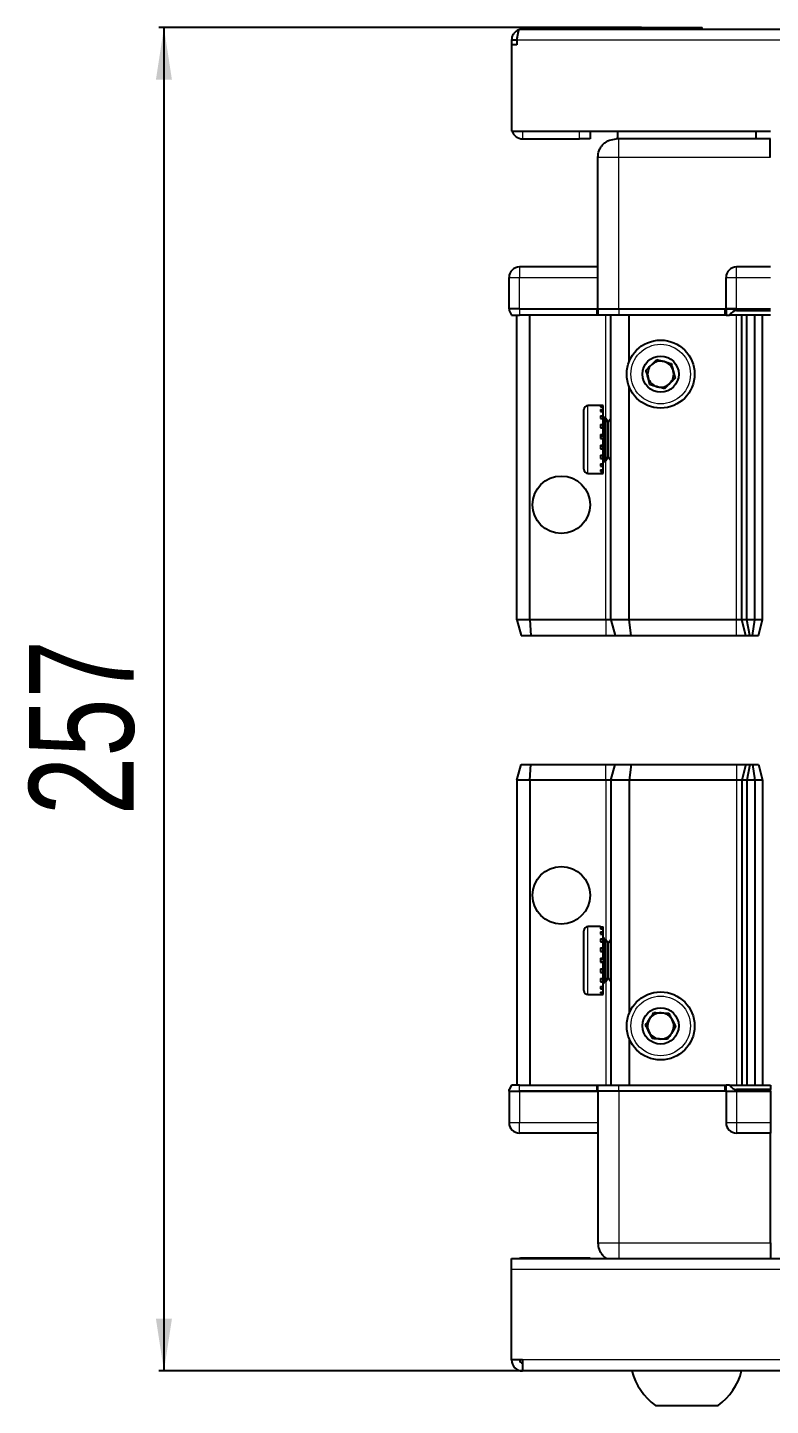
# Model space of a CAD drawing. Header units: millimetres. Extents: x 1770 to 3291, y 230 to 2078.
# Drawn here: x 1858.3 to 2000.4, y 230.1 to 493.7 of the extents above; entities that cross this region are included whole.
import ezdxf

# ---------------------------------------------------------------- set-up
doc = ezdxf.new("R2010")
doc.units = ezdxf.units.MM
doc.layers.add('FORMAT', color=7, linetype='Continuous')
doc.styles.add('SLDTEXTSTYLE0', font='TXT', dxfattribs={"width": 0.75})
doc.dimstyles.new('SLDDIMSTYLE0', dxfattribs={"dimtxt": 20, "dimasz": 10, "dimexe": 0, "dimexo": 0.0625, "dimgap": 5, "dimtad": 2, "dimdec": 1, "dimrnd": 1e-09, "dimzin": 12, "dimdsep": 46, "dimtxsty": 'SLDTEXTSTYLE0', "dimsah": 1, "dimcen": 0.09, "dimadec": 0, "dimazin": 3, "dimtfac": 1, "dimtofl": 0, "dimtmove": 0, "dimatfit": 3, "dimfxl": 0, "dimfrac": 2, "dimtolj": 1, "dimtzin": 12, "dimarcsym": 0})

# ---------------------------------------------------------------- blocks, each defined once
blk = doc.blocks.new('_D_10')
at = {"layer": 'FORMAT'}
for p, q in [((1975.75, 493.68), (1883.4, 493.68)), ((1884.4, 493.68), (1884.4, 236.68)), ((1952.99, 236.68), (1883.4, 236.68))]:
    blk.add_line(p, q, dxfattribs=at)
for points in [[(1884.4, 493.68), (1882.86, 483.68), (1885.93, 483.68)], [(1884.4, 236.68), (1885.93, 246.68), (1882.86, 246.68)]]:
    blk.add_solid(points, dxfattribs=at)
at = {"layer": 'FORMAT', "insert": (1858.61, 343.01), "char_height": 20, "attachment_point": 1, "rotation": 90, "style": 'SLDTEXTSTYLE0'}
blk.add_mtext('257', dxfattribs=at)

msp = doc.modelspace()

# ---------------------------------------------------------------- linework, layer by layer
at = {"color": 7, "linetype": 'Continuous', "lineweight": 25}
for p, q in [((1952.5, 493.38), (2015.4, 493.38)), ((1975.76, 493.68), (1975.76, 493.38)), ((1975.76, 493.68), (1987.33, 493.68)), ((1987.33, 493.38), (1987.33, 493.68)), ((1951.9, 491.28), (1950.9, 491.28)), ((1950.9, 491.28), (1950.9, 490.38)), ((1951.9, 490.38), (1950.9, 490.38)), ((1950.9, 490.38), (1950.9, 473.88)), ((1951.9, 491.28), (1951.9, 490.38)), ((1950.9, 473.88), (2000.4, 473.88)), ((1953, 472.38), (1963.9, 472.38)), ((1965.9, 472.38), (1963.9, 472.38)), ((1965.9, 473.88), (1965.9, 472.38)), ((1971.15, 473.88), (1971.15, 472.38)), ((2000.4, 472.38), (1971.4, 472.38)), ((1997.65, 472.38), (1997.65, 473.88)), ((2000.25, 472.38), (2000.25, 468.88)), ((1967.4, 439.88), (1967.4, 468.88)), ((1950.4, 439.88), (1950.4, 445.88)), ((1967.4, 447.88), (1952.4, 447.88)), ((1991.9, 439.88), (1991.9, 445.88)), ((2000.4, 447.88), (1993.9, 447.88)), ((1950.4, 439.88), (1950.4, 439.55)), ((1950.4, 439.88), (1950.4, 439.88)), ((1950.4, 439.88), (1950.4, 439.55)), ((1952.4, 439.88), (1950.4, 439.88)), ((1950.4, 439.55), (1950.9, 438.68)), ((1950.4, 439.55), (1950.9, 438.68)), ((1950.9, 438.68), (1952.4, 438.68)), ((1951.9, 380.38), (1951.9, 438.68)), ((1952.4, 439.88), (1967.2, 439.88)), ((1967.2, 438.68), (1952.4, 438.68)), ((1954.4, 380.38), (1954.4, 438.68)), ((1967.2, 439.88), (1967.4, 439.88)), ((1967.4, 438.68), (1967.2, 438.68)), ((1967.4, 439.88), (1967.4, 438.68)), ((1967.4, 439.88), (1971.4, 439.88)), ((1971.4, 438.68), (1967.4, 438.68)), ((1969.9, 380.38), (1969.9, 438.68)), ((1971.4, 439.88), (1991.7, 439.88)), ((1991.7, 438.68), (1971.4, 438.68)), ((1973.4, 429.88), (1973.4, 438.68)), ((1991.7, 439.88), (1991.9, 439.88)), ((1991.9, 438.68), (1991.7, 438.68)), ((1991.9, 439.88), (1991.9, 438.68)), ((1993.9, 439.88), (1991.9, 439.88)), ((1991.9, 439.88), (1993.9, 439.88)), ((1991.9, 438.68), (1992.57, 438.68)), ((2000.4, 438.68), (1992.57, 438.68)), ((1993.9, 439.88), (2000.4, 439.88)), ((1993.9, 439.55), (2000.4, 439.55)), ((1994.9, 380.38), (1994.9, 438.68)), ((1995.9, 380.38), (1995.9, 438.68)), ((1997.4, 380.38), (1997.4, 438.68)), ((1998.9, 380.38), (1998.9, 438.68)), ((1973.4, 380.38), (1973.4, 424.88)), ((1964.7, 409.18), (1964.7, 420.58)), ((1968.4, 421.38), (1965.5, 421.38)), ((1967.9, 421.29), (1968.4, 421.29)), ((1967.9, 421.29), (1967.9, 421.12)), ((1967.9, 421.12), (1968.4, 421.12)), ((1967.9, 420.63), (1968.4, 420.63)), ((1967.9, 420.63), (1967.9, 420.25)), ((1967.9, 420.25), (1968.4, 420.25)), ((1967.9, 419.42), (1968.4, 419.42)), ((1967.9, 419.42), (1967.9, 418.86)), ((1968.4, 421.29), (1968.4, 421.38)), ((1968.4, 421.12), (1968.4, 421.29)), ((1968.4, 420.63), (1968.4, 421.12)), ((1968.4, 420.25), (1968.4, 420.63)), ((1968.4, 419.42), (1968.4, 420.25)), ((1968.4, 418.86), (1968.4, 419.42)), ((1968.5, 419.28), (1968.4, 419.28)), ((1968.5, 417.77), (1968.5, 419.28)), ((1967.9, 418.86), (1968.4, 418.86)), ((1967.9, 417.76), (1968.4, 417.76)), ((1967.9, 417.76), (1967.9, 417.08)), ((1967.9, 417.08), (1968.4, 417.08)), ((1968.4, 417.76), (1968.4, 418.86)), ((1968.4, 417.08), (1968.4, 417.76)), ((1968.4, 415.81), (1968.4, 417.08)), ((1968.5, 410.48), (1968.5, 417.77)), ((1969.38, 418.19), (1968.9, 418.88)), ((1968.9, 410.88), (1968.9, 418.88)), ((1969.86, 418.88), (1969.38, 418.19)), ((1969.38, 411.57), (1969.38, 418.19)), ((1969.9, 418.88), (1969.86, 418.88)), ((1969.86, 410.88), (1969.86, 418.88)), ((1967.9, 415.81), (1968.4, 415.81)), ((1967.9, 415.81), (1967.9, 415.08)), ((1967.9, 415.51), (1968.4, 415.51)), ((1967.9, 415.08), (1968.4, 415.08)), ((1968.4, 415.51), (1968.4, 415.81)), ((1968.4, 413.78), (1968.4, 415.08)), ((1967.9, 413.78), (1968.4, 413.78)), ((1967.9, 413.78), (1967.9, 413.06)), ((1967.9, 413.65), (1968.4, 413.65)), ((1967.9, 413.06), (1968.4, 413.06)), ((1967.9, 411.86), (1968.4, 411.86)), ((1967.9, 411.86), (1967.9, 411.22)), ((1967.9, 411.22), (1968.4, 411.22)), ((1968.4, 413.06), (1968.4, 413.65)), ((1968.4, 411.86), (1968.4, 413.06)), ((1968.4, 411.22), (1968.4, 411.86)), ((1968.4, 410.23), (1968.4, 411.22)), ((1968.9, 410.88), (1969.38, 411.57)), ((1969.38, 411.57), (1969.86, 410.88)), ((1967.9, 410.23), (1968.4, 410.23)), ((1967.9, 410.23), (1967.9, 409.74)), ((1967.9, 409.74), (1968.4, 409.74)), ((1967.9, 409.05), (1968.4, 409.05)), ((1967.9, 409.05), (1967.9, 408.76)), ((1967.9, 408.76), (1968.4, 408.76)), ((1968.4, 410.48), (1968.5, 410.48)), ((1968.4, 409.74), (1968.4, 410.23)), ((1968.4, 409.05), (1968.4, 409.74)), ((1968.4, 408.76), (1968.4, 409.05)), ((1968.4, 408.45), (1968.4, 408.76)), ((1969.86, 410.88), (1969.9, 410.88)), ((1965.5, 408.38), (1968.4, 408.38)), ((1967.9, 408.45), (1968.4, 408.45)), ((1967.9, 408.45), (1967.9, 408.38)), ((1967.9, 408.38), (1968.4, 408.38)), ((1968.4, 408.38), (1968.4, 408.45)), ((1968.4, 408.38), (1968.4, 408.38)), ((1951.9, 380.38), (1952.7, 377.38)), ((1954.4, 380.38), (1951.9, 380.38)), ((1968.9, 380.38), (1954.4, 380.38)), ((1954.4, 380.38), (1954.55, 377.38)), ((1969.9, 380.38), (1968.9, 380.38)), ((1973.4, 380.38), (1969.9, 380.38)), ((1969.9, 380.38), (1970.7, 377.38)), ((1993.9, 380.38), (1973.4, 380.38)), ((1973.73, 377.38), (1973.4, 380.38)), ((1994.9, 380.38), (1993.9, 380.38)), ((1995.9, 380.38), (1994.9, 380.38)), ((1995.7, 377.38), (1994.9, 380.38)), ((1997.4, 380.38), (1995.9, 380.38)), ((1996.44, 377.38), (1995.9, 380.38)), ((1996.94, 377.38), (1997.4, 380.38)), ((1998.9, 380.38), (1997.4, 380.38)), ((1998.09, 377.38), (1998.9, 380.38)), ((1952.7, 377.38), (1954.55, 377.38)), ((1954.55, 377.38), (1968.9, 377.38)), ((1968.9, 377.38), (1970.7, 377.38)), ((1970.7, 377.38), (1973.73, 377.38)), ((1973.73, 377.38), (1993.9, 377.38)), ((1993.9, 377.38), (1995.7, 377.38)), ((1995.7, 377.38), (1996.44, 377.38)), ((1996.44, 377.38), (1996.94, 377.38)), ((1996.94, 377.38), (1998.09, 377.38)), ((1951.9, 349.68), (1952.7, 352.68)), ((1952.7, 352.68), (1954.55, 352.68)), ((1954.4, 349.68), (1954.55, 352.68)), ((1954.55, 352.68), (1968.9, 352.68)), ((1968.9, 352.68), (1970.7, 352.68)), ((1969.9, 349.68), (1970.7, 352.68)), ((1970.7, 352.68), (1973.73, 352.68)), ((1973.73, 352.68), (1973.4, 349.68)), ((1973.73, 352.68), (1993.9, 352.68)), ((1993.9, 352.68), (1995.7, 352.68)), ((1995.7, 352.68), (1994.9, 349.68)), ((1995.7, 352.68), (1996.44, 352.68)), ((1996.44, 352.68), (1995.9, 349.68)), ((1996.44, 352.68), (1996.94, 352.68)), ((1996.94, 352.68), (1997.4, 349.68)), ((1996.94, 352.68), (1998.09, 352.68)), ((1998.09, 352.68), (1998.9, 349.68)), ((1954.4, 349.68), (1951.9, 349.68)), ((1951.9, 349.68), (1951.9, 291.38)), ((1968.9, 349.68), (1954.4, 349.68)), ((1954.4, 349.68), (1954.4, 291.38)), ((1969.9, 349.68), (1968.9, 349.68)), ((1973.4, 349.68), (1969.9, 349.68)), ((1969.9, 349.68), (1969.9, 291.38)), ((1993.9, 349.68), (1973.4, 349.68)), ((1973.4, 349.68), (1973.4, 305.18)), ((1994.9, 349.68), (1993.9, 349.68)), ((1995.9, 349.68), (1994.9, 349.68)), ((1994.9, 349.68), (1994.9, 291.38)), ((1997.4, 349.68), (1995.9, 349.68)), ((1995.9, 349.68), (1995.9, 291.38)), ((1998.9, 349.68), (1997.4, 349.68)), ((1997.4, 349.68), (1997.4, 291.38)), ((1998.9, 349.68), (1998.9, 291.38)), ((1967.9, 321.68), (1965.5, 321.68)), ((1967.9, 321.68), (1967.9, 321.67)), ((1967.9, 321.67), (1968.4, 321.67)), ((1968.4, 321.49), (1968.4, 321.67)), ((1964.7, 309.48), (1964.7, 320.88)), ((1967.9, 321.49), (1968.4, 321.49)), ((1967.9, 321.49), (1967.9, 321.27)), ((1967.9, 321.27), (1968.4, 321.27)), ((1967.9, 320.69), (1968.4, 320.69)), ((1967.9, 320.69), (1967.9, 320.27)), ((1967.9, 320.27), (1968.4, 320.27)), ((1967.9, 319.36), (1968.4, 319.36)), ((1967.9, 319.36), (1967.9, 318.77)), ((1968.4, 321.27), (1968.4, 321.49)), ((1968.4, 320.69), (1968.4, 321.27)), ((1968.4, 320.27), (1968.4, 320.69)), ((1968.4, 319.36), (1968.4, 320.27)), ((1968.5, 319.58), (1968.4, 319.58)), ((1968.4, 318.77), (1968.4, 319.36)), ((1968.5, 310.78), (1968.5, 319.58)), ((1969.38, 318.49), (1968.9, 319.18)), ((1968.9, 311.18), (1968.9, 319.18)), ((1969.86, 319.18), (1969.38, 318.49)), ((1969.9, 319.18), (1969.86, 319.18)), ((1969.86, 311.18), (1969.86, 319.18)), ((1967.9, 318.77), (1968.4, 318.77)), ((1967.9, 317.62), (1968.4, 317.62)), ((1967.9, 317.62), (1967.9, 316.92)), ((1967.9, 316.92), (1968.4, 316.92)), ((1968.4, 317.62), (1968.4, 318.77)), ((1968.4, 316.92), (1968.4, 317.62)), ((1968.4, 315.63), (1968.4, 316.92)), ((1969.38, 311.87), (1969.38, 318.49)), ((1967.9, 315.63), (1968.4, 315.63)), ((1967.9, 315.63), (1967.9, 314.89)), ((1967.9, 315.49), (1968.4, 315.49)), ((1967.9, 314.99), (1968.4, 314.99)), ((1967.9, 314.89), (1968.4, 314.89)), ((1968.4, 315.49), (1968.4, 315.63)), ((1968.4, 314.89), (1968.4, 314.99)), ((1968.4, 313.61), (1968.4, 314.89)), ((1967.9, 313.61), (1968.4, 313.61)), ((1967.9, 313.61), (1967.9, 312.9)), ((1967.9, 312.9), (1968.4, 312.9)), ((1967.9, 311.74), (1968.4, 311.74)), ((1967.9, 311.74), (1967.9, 311.13)), ((1967.9, 311.13), (1968.4, 311.13)), ((1968.4, 312.9), (1968.4, 313.61)), ((1968.4, 311.74), (1968.4, 312.9)), ((1968.4, 311.13), (1968.4, 311.74)), ((1968.4, 310.2), (1968.4, 311.13)), ((1968.9, 311.18), (1969.38, 311.87)), ((1969.38, 311.87), (1969.86, 311.18)), ((1969.86, 311.18), (1969.9, 311.18)), ((1965.5, 308.68), (1967.9, 308.68)), ((1967.9, 310.2), (1968.4, 310.2)), ((1967.9, 310.2), (1967.9, 309.76)), ((1967.9, 309.76), (1968.4, 309.76)), ((1967.9, 309.15), (1968.4, 309.15)), ((1967.9, 309.15), (1967.9, 308.92)), ((1967.9, 308.92), (1968.4, 308.92)), ((1967.9, 308.7), (1968.4, 308.7)), ((1967.9, 308.7), (1967.9, 308.68)), ((1967.9, 308.69), (1968.4, 308.69)), ((1968.4, 310.78), (1968.5, 310.78)), ((1968.4, 309.76), (1968.4, 310.2)), ((1968.4, 309.15), (1968.4, 309.76)), ((1968.4, 308.92), (1968.4, 309.15)), ((1968.4, 308.7), (1968.4, 308.92)), ((1968.4, 308.69), (1968.4, 308.7)), ((1973.4, 300.18), (1973.4, 291.38)), ((1950.9, 291.38), (1950.4, 290.51)), ((1950.4, 290.18), (1950.4, 290.51)), ((1950.4, 290.18), (1952.4, 290.18)), ((1950.4, 290.18), (1950.4, 284.18)), ((1952.4, 291.38), (1950.9, 291.38)), ((1952.4, 291.38), (1967.2, 291.38)), ((1967.2, 290.18), (1952.4, 290.18)), ((1952.4, 290.18), (1967.2, 290.18)), ((1967.2, 291.38), (1967.4, 291.38)), ((1967.4, 290.18), (1967.2, 290.18)), ((1967.4, 290.18), (1967.4, 291.38)), ((1967.4, 291.38), (1971.4, 291.38)), ((1971.4, 290.18), (1967.4, 290.18)), ((1967.4, 290.18), (1967.4, 261.18)), ((1971.4, 291.38), (1991.7, 291.38)), ((1991.7, 290.18), (1971.4, 290.18)), ((1991.7, 291.38), (1991.9, 291.38)), ((1991.9, 290.18), (1991.7, 290.18)), ((1991.9, 290.18), (1991.9, 291.38)), ((1992.57, 291.38), (1991.9, 291.38)), ((1991.9, 290.18), (1993.9, 290.18)), ((1991.9, 290.18), (1991.9, 284.18)), ((1992.57, 291.38), (2000.4, 291.38)), ((2000.4, 290.51), (1993.9, 290.51)), ((2000.4, 290.18), (1993.9, 290.18)), ((1993.9, 290.18), (2000.4, 290.18)), ((2000.4, 291.38), (2000.4, 290.51)), ((2000.4, 290.51), (2000.4, 290.51)), ((2000.4, 290.18), (2000.4, 290.51)), ((2000.4, 290.18), (2000.4, 290.18)), ((2000.4, 290.18), (2000.4, 284.18)), ((1967.4, 282.18), (1952.4, 282.18)), ((2000.4, 282.18), (1993.9, 282.18)), ((2000.4, 284.18), (2000.4, 282.18)), ((2000.4, 261.18), (2000.4, 282.18)), ((1950.9, 256.08), (1950.9, 258.18)), ((1950.9, 258.18), (2249.9, 258.18)), ((1950.9, 238.78), (1950.9, 256.08)), ((1965.9, 258.28), (1953, 258.28)), ((1965.9, 258.28), (1965.9, 258.18)), ((1953, 238.78), (1950.9, 238.78)), ((1953, 238.78), (1953, 236.68)), ((2247.8, 236.68), (1953, 236.68)), ((1978.4, 230.08), (1990.4, 230.08))]:
    msp.add_line(p, q, dxfattribs=at)
at = {"color": 8, "linetype": 'Continuous', "lineweight": 18}
for p, q in [((2015.4, 491.28), (1951.9, 491.28)), ((1953, 473.88), (1953, 472.38)), ((1963.9, 472.38), (1963.9, 473.88)), ((1971.4, 468.88), (2000.4, 468.88)), ((1971.4, 439.88), (1971.4, 468.88)), ((1950.4, 445.88), (1952.4, 445.88)), ((1952.4, 447.88), (1952.4, 445.88)), ((1952.4, 439.88), (1952.4, 445.88)), ((1952.4, 445.88), (1967.4, 445.88)), ((1991.9, 445.88), (1993.9, 445.88)), ((1993.9, 445.88), (1993.9, 447.88)), ((1993.9, 445.88), (2000.4, 445.88)), ((1993.9, 439.88), (1993.9, 445.88)), ((1952.4, 439.88), (1952.4, 438.68)), ((1967.2, 438.68), (1967.2, 439.88)), ((1968.9, 418.88), (1968.9, 438.68)), ((1971.4, 439.88), (1971.4, 438.68)), ((1991.7, 438.68), (1991.7, 439.88)), ((1993.9, 439.88), (1993.9, 439.55)), ((1993.9, 380.38), (1993.9, 438.68)), ((1965.5, 408.38), (1965.5, 421.38)), ((1968.9, 380.38), (1968.9, 410.88)), ((1968.9, 380.38), (1968.9, 377.38)), ((1993.9, 377.38), (1993.9, 380.38)), ((1968.9, 349.68), (1968.9, 352.68)), ((1993.9, 352.68), (1993.9, 349.68)), ((1968.9, 349.68), (1968.9, 319.18)), ((1993.9, 349.68), (1993.9, 291.38)), ((1965.5, 308.68), (1965.5, 321.68)), ((1968.9, 311.18), (1968.9, 291.38)), ((1952.4, 290.18), (1952.4, 291.38)), ((1952.4, 290.18), (1952.4, 284.18)), ((1967.2, 290.18), (1967.2, 291.38)), ((1971.4, 290.18), (1971.4, 291.38)), ((1971.4, 290.18), (1971.4, 261.18)), ((1991.7, 290.18), (1991.7, 291.38)), ((1993.9, 290.18), (1993.9, 290.51)), ((1993.9, 290.18), (1993.9, 284.18)), ((2000.4, 290.18), (2000.4, 290.51)), ((1950.4, 284.18), (1952.4, 284.18)), ((1952.4, 284.18), (1967.4, 284.18)), ((1952.4, 282.18), (1952.4, 284.18)), ((1991.9, 284.18), (1993.9, 284.18)), ((1993.9, 284.18), (2000.4, 284.18)), ((1993.9, 284.18), (1993.9, 282.18)), ((1971.4, 261.18), (2000.4, 261.18)), ((2249.9, 256.08), (1950.9, 256.08)), ((1953, 258.18), (1953, 258.28)), ((2247.8, 238.78), (1953, 238.78))]:
    msp.add_line(p, q, dxfattribs=at)
at = {"color": 7, "linetype": 'Continuous', "lineweight": 25, "flags": 128}
msp.add_lwpolyline([(1953, 258.28), (1952.59, 258.24), (1952.36, 258.18)], dxfattribs=at)
at = {"color": 7, "linetype": 'Continuous', "lineweight": 25}
for centre, radius in [((1979.4, 427.38), 6.5), ((1979.4, 427.38), 3.46), ((1960.4, 402.38), 5.5), ((1960.4, 327.68), 5.5), ((1979.4, 302.68), 6.5), ((1979.4, 302.68), 3.46)]:
    msp.add_circle(centre, radius, dxfattribs=at)
at = {"color": 8, "linetype": 'Continuous', "lineweight": 18}
for centre in [(1979.4, 427.38), (1979.4, 302.68)]:
    msp.add_circle(centre, 5.7, dxfattribs=at)
at = {"color": 7, "linetype": 'Continuous', "lineweight": 25}
for centre, radius, start, end in [((1953, 474.48), 2.1, 196.6015, 270), ((1952.4, 445.88), 2, 90, 180), ((1993.9, 445.88), 2, 90, 180), ((1979.4, 427.38), 2.5, 74.9221, 134.9221), ((1979.4, 427.38), 2.5, 14.9221, 74.9221), ((1979.4, 427.38), 2.5, 134.9221, 194.9221), ((1979.4, 427.38), 2.5, 314.9221, 14.9221), ((1979.4, 427.38), 2.5, 194.9221, 254.9221), ((1979.4, 427.38), 2.5, 254.9221, 314.9221), ((1965.5, 420.58), 0.8, 90, 180), ((1968.9, 419.28), 0.4, 180, 270), ((1965.5, 409.18), 0.8, 180, 270), ((1968.9, 410.48), 0.4, 90, 180), ((1965.5, 320.88), 0.8, 90, 180), ((1968.9, 319.58), 0.4, 180, 270), ((1968.9, 310.78), 0.4, 90, 180), ((1965.5, 309.48), 0.8, 180, 270), ((1979.4, 302.68), 2.5, 147.376, 207.376), ((1979.4, 302.68), 2.5, 87.376, 147.376), ((1979.4, 302.68), 2.5, 27.376, 87.376), ((1979.4, 302.68), 2.5, 327.376, 27.376), ((1979.4, 302.68), 2.5, 207.376, 267.376), ((1979.4, 302.68), 2.5, 267.376, 327.376), ((1952.4, 284.18), 2, 180, 270), ((1993.9, 284.18), 2, 180, 270), ((1953, 238.78), 2.1, 180, 270), ((1953, 238.78), 0.6, 180, 270), ((1985.42, 239.7), 11.91, 194.7004, 233.8734), ((1983.37, 239.7), 11.91, 306.1266, 345.2996)]:
    msp.add_arc(centre, radius, start, end, dxfattribs=at)
for centre, start_param, end_param in [((1993.9, 436.08), 0, 0.722734), ((1993.9, 293.98), 2.418858, 3.141593)]:
    msp.add_ellipse(centre, major_axis=(0, 3.46), ratio=0.57735, start_param=start_param, end_param=end_param, dxfattribs=at)
for points, knots in [([(1952.49, 493.29), (1952.41, 493.28), (1952.09, 493.23), (1951.61, 492.9), (1951.14, 492.35), (1950.92, 491.77), (1950.9, 491.41), (1950.9, 491.28)], [0, 0, 0, 0, 0.0862, 0.345314, 0.604426, 0.863537, 1, 1, 1, 1]), ([(1951.9, 491.28), (1951.94, 491.53), (1952.03, 492.03), (1952.16, 492.67), (1952.3, 493.13), (1952.41, 493.35), (1952.47, 493.37), (1952.5, 493.38)], [0, 0, 0, 0, 0.2302553, 0.4485219, 0.6667858, 0.8850496, 1, 1, 1, 1]), ([(1967.4, 468.88), (1967.44, 469.32), (1967.51, 470), (1967.95, 470.81), (1968.4, 471.37), (1968.96, 471.83), (1969.78, 472.26), (1970.46, 472.33), (1970.9, 472.38)], [0, 0, 0, 0, 0.239457, 0.368361, 0.5, 0.631639, 0.760543, 1, 1, 1, 1]), ([(1971.4, 472.38), (1971.33, 472.38), (1971.2, 472.38), (1971.03, 472.38), (1970.92, 472.38), (1970.9, 472.38), (1970.9, 472.38)], [0, 0, 0, 0, 0.249394, 0.500333, 0.750167, 1, 1, 1, 1]), ([(1976.61, 428.13), (1976.97, 428.5), (1977.66, 429.18), (1978.34, 429.85), (1978.65, 430.17)], [0, 0, 0, 0, 0.534686, 1, 1, 1, 1]), ([(1978.65, 430.17), (1979.15, 430.04), (1980.08, 429.78), (1981.01, 429.53), (1981.44, 429.42)], [0, 0, 0, 0, 0.534686, 1, 1, 1, 1]), ([(1977.35, 425.34), (1977.26, 425.67), (1977.05, 426.47), (1976.79, 427.43), (1976.64, 428.01), (1976.61, 428.13)], [0, 0, 0, 0, 0.362901, 0.866875, 1, 1, 1, 1]), ([(1981.44, 429.42), (1981.47, 429.3), (1981.63, 428.72), (1981.88, 427.76), (1982.09, 426.96), (1982.18, 426.63)], [0, 0, 0, 0, 0.133125, 0.637099, 1, 1, 1, 1]), ([(1980.14, 424.59), (1979.64, 424.73), (1978.71, 424.98), (1977.78, 425.23), (1977.35, 425.34)], [0, 0, 0, 0, 0.534686, 1, 1, 1, 1]), ([(1982.18, 426.63), (1981.82, 426.27), (1981.13, 425.58), (1980.46, 424.91), (1980.14, 424.59)], [0, 0, 0, 0, 0.534686, 1, 1, 1, 1]), ([(1976.51, 302.81), (1976.79, 303.25), (1977.31, 304.06), (1977.83, 304.87), (1978.07, 305.24)], [0, 0, 0, 0, 0.534686, 1, 1, 1, 1]), ([(1978.07, 305.24), (1978.58, 305.22), (1979.55, 305.18), (1980.51, 305.13), (1980.95, 305.11)], [0, 0, 0, 0, 0.534686, 1, 1, 1, 1]), ([(1980.95, 305.11), (1981.11, 304.81), (1981.49, 304.07), (1981.95, 303.19), (1982.22, 302.66), (1982.28, 302.55)], [0, 0, 0, 0, 0.362901, 0.866875, 1, 1, 1, 1]), ([(1977.84, 300.25), (1977.78, 300.36), (1977.51, 300.89), (1977.05, 301.78), (1976.67, 302.51), (1976.51, 302.81)], [0, 0, 0, 0, 0.133125, 0.637099, 1, 1, 1, 1]), ([(1982.28, 302.55), (1982, 302.11), (1981.48, 301.3), (1980.96, 300.49), (1980.72, 300.12)], [0, 0, 0, 0, 0.534686, 1, 1, 1, 1]), ([(1980.72, 300.12), (1980.21, 300.14), (1979.24, 300.18), (1978.29, 300.23), (1977.84, 300.25)], [0, 0, 0, 0, 0.5346859, 1, 1, 1, 1]), ([(1967.4, 261.18), (1967.44, 260.74), (1967.51, 260.06), (1967.95, 259.25), (1968.41, 258.69), (1968.81, 258.33), (1969.07, 258.2), (1969.12, 258.18)], [0, 0, 0, 0, 0.363018, 0.558438, 0.758004, 0.95757, 1, 1, 1, 1]), ([(2000.4, 261.18), (2000.4, 260.78), (2000.4, 259.99), (2000.4, 258.98), (2000.4, 258.35), (2000.4, 258.19), (2000.4, 258.18)], [0, 0, 0, 0, 0.32552, 0.65104, 0.97656, 1, 1, 1, 1])]:
    msp.add_open_spline(points, degree=3, knots=knots, dxfattribs=at)
at = {"color": 8, "linetype": 'Continuous', "lineweight": 18}
for points, knots in [([(1971.4, 468.88), (1971.4, 469.32), (1971.4, 470), (1971.4, 470.81), (1971.4, 471.37), (1971.4, 471.83), (1971.4, 472.26), (1971.4, 472.33), (1971.4, 472.38)], [0, 0, 0, 0, 0.239457, 0.368361, 0.5, 0.631639, 0.760543, 1, 1, 1, 1]), ([(1971.4, 261.18), (1971.4, 260.74), (1971.4, 260.06), (1971.4, 259.25), (1971.4, 258.69), (1971.4, 258.33), (1971.4, 258.2), (1971.4, 258.18)], [0, 0, 0, 0, 0.363018, 0.558438, 0.758004, 0.95757, 1, 1, 1, 1])]:
    msp.add_open_spline(points, degree=3, knots=knots, dxfattribs=at)
for points in [[(1967.4, 468.88), (1967.46, 468.88), (1967.58, 468.88), (1968.5, 468.88), (1969.82, 468.88), (1970.87, 468.88), (1971.4, 468.88)], [(1967.4, 261.18), (1967.46, 261.18), (1967.58, 261.18), (1968.5, 261.18), (1969.82, 261.18), (1970.87, 261.18), (1971.4, 261.18)]]:
    msp.add_open_spline(points, degree=3, dxfattribs=at)

# ---------------------------------------------------------------- dimensions: what is measured, and where the dimension line sits
at = {"layer": 'FORMAT'}
dim = msp.add_linear_dim(base=(1884.4, 236.68), p1=(1975.76, 493.68), p2=(1953, 236.68), angle=90, dimstyle='SLDDIMSTYLE0', dxfattribs=at)
dim.commit()
dim.dimension.update_dxf_attribs({"geometry": '_D_10', "text_midpoint": (1884.4, 365.18), "dimtype": 160})

doc.saveas('drawing.dxf')
